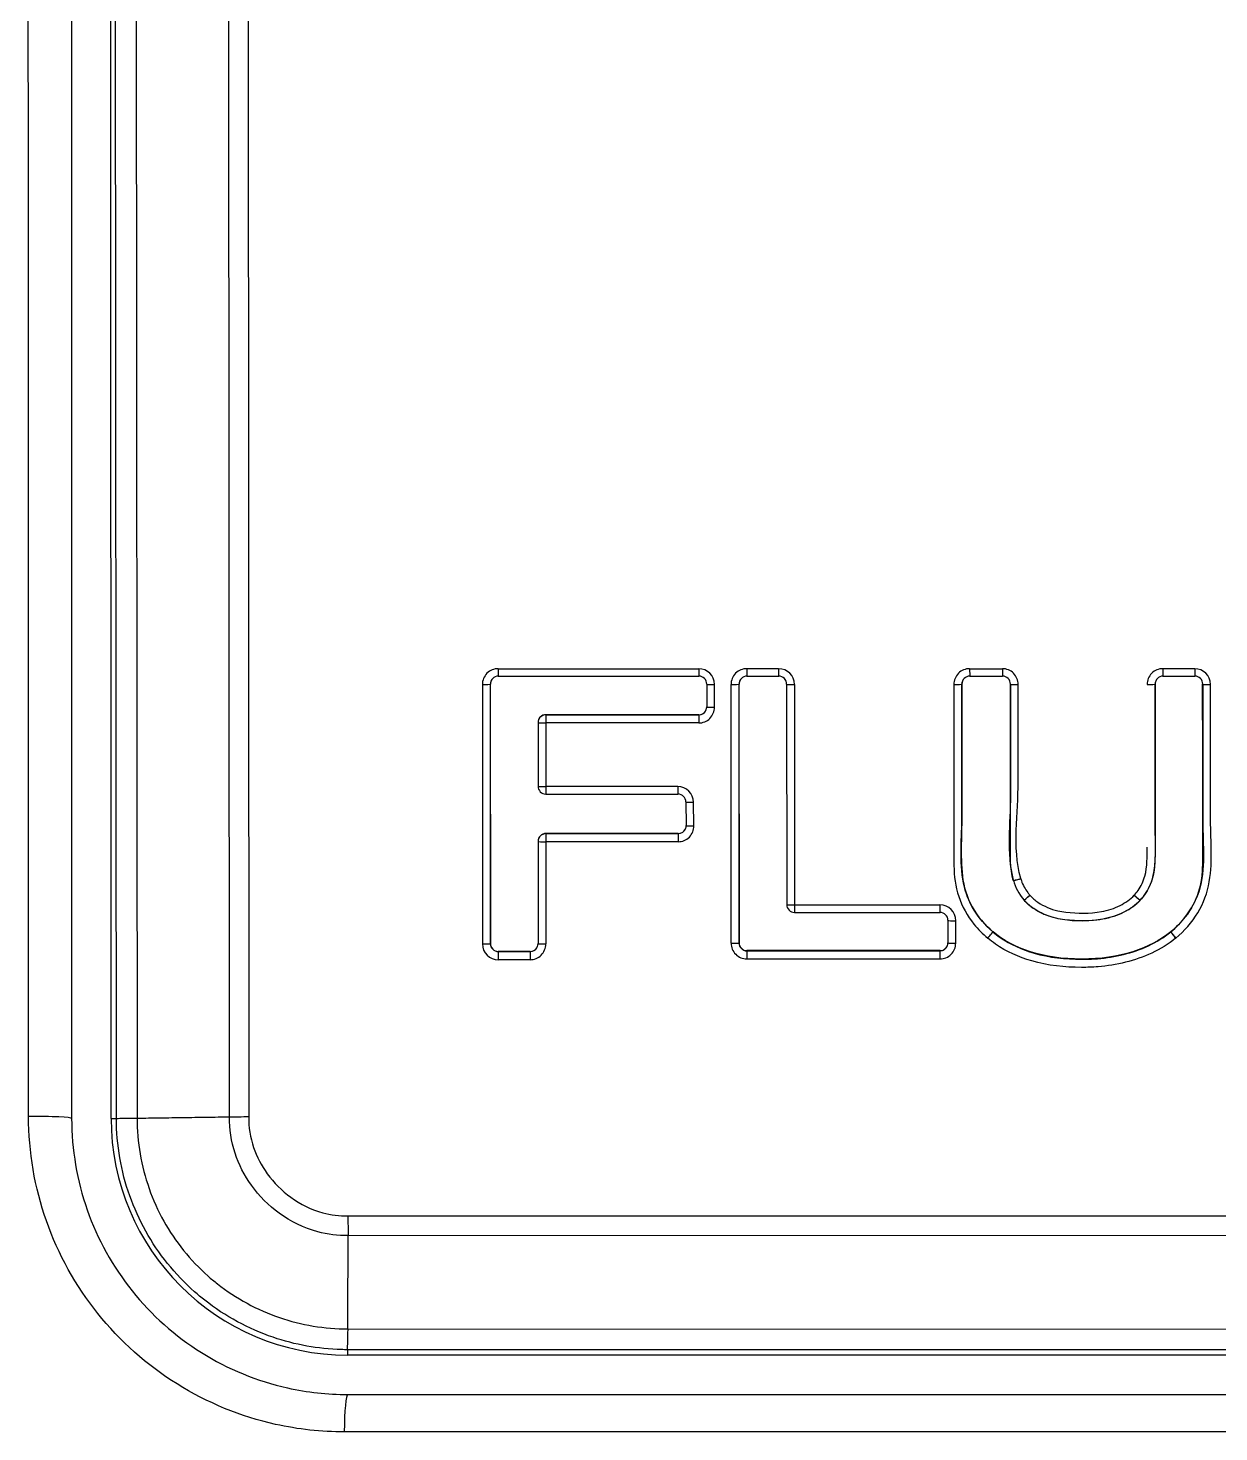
# Model space of a CAD drawing. Extents: x 7905 to 14077, y -986 to 9572.
# Drawn here: x 8247.21 to 8264.37, y -456.64 to -436.42 of the extents above; entities that cross this region are included whole.
import ezdxf

# ---------------------------------------------------------------- set-up
doc = ezdxf.new("R2010")
doc.units = 0
doc.header["$LTSCALE"] = 20
doc.header["$MEASUREMENT"] = 0
doc.layers.add('1', color=1, linetype='CONTINUOUS')

msp = doc.modelspace()

# ---------------------------------------------------------------- linework, layer by layer
at = {"layer": '1', "color": 7, "linetype": 'Continuous'}
for p, q in [((8248.40941, -452.1208), (8248.40225, -420.77025)), ((8248.48646, -452.12079), (8248.46497, -420.77024)), ((8248.76164, -420.7659), (8248.78313, -452.11645)), ((8250.11717, -452.09655), (8250.09567, -420.746)), ((8250.37206, -420.73592), (8250.39355, -452.09455)), ((8253.98662, -445.64214), (8256.87642, -445.64214)), ((8258.02845, -445.64214), (8257.56957, -445.64214)), ((8260.78119, -445.64214), (8261.25276, -445.64214)), ((8264.02387, -445.64214), (8263.56498, -445.64214)), ((8253.87503, -445.86338), (8253.87403, -445.86636)), ((8253.87403, -445.86636), (8253.87489, -449.60388)), ((8253.87588, -449.60091), (8253.87503, -445.86338)), ((8253.88085, -445.82745), (8253.87986, -445.83043)), ((8253.98863, -445.74978), (8256.87843, -445.74978)), ((8256.99209, -445.86338), (8256.99216, -446.19139)), ((8257.45797, -445.86338), (8257.45698, -445.86636)), ((8257.45698, -445.86636), (8257.45783, -449.5927)), ((8257.45883, -449.58972), (8257.45797, -445.86338)), ((8257.4638, -445.82745), (8257.46281, -445.83043)), ((8257.57158, -445.74978), (8258.03046, -445.74978)), ((8258.14412, -445.86338), (8258.14485, -449.03961)), ((8260.6696, -445.86338), (8260.6686, -445.86636)), ((8260.67542, -445.82745), (8260.67443, -445.83043)), ((8260.7832, -445.74978), (8261.25477, -445.74978)), ((8263.45339, -445.86338), (8263.45239, -445.86636)), ((8263.45921, -445.82745), (8263.45822, -445.83043)), ((8263.56699, -445.74978), (8264.02587, -445.74978)), ((8253.75941, -445.86933), (8253.76027, -449.60686)), ((8257.10381, -446.19734), (8257.10374, -445.86933)), ((8257.34321, -449.59567), (8257.34236, -445.86933)), ((8258.25577, -445.86933), (8258.25649, -449.04555)), ((8256.98535, -446.23029), (8256.98634, -446.22732)), ((8254.5613, -446.41858), (8254.56151, -447.33535)), ((8256.8766, -446.42453), (8254.67295, -446.42453)), ((8254.67295, -446.42453), (8254.67316, -447.3413)), ((8254.6749, -446.30499), (8254.67391, -446.30796)), ((8254.67391, -446.30796), (8256.87756, -446.30796)), ((8256.87856, -446.30499), (8254.6749, -446.30499)), ((8256.87756, -446.30796), (8256.87856, -446.30499)), ((8256.57605, -447.3413), (8254.67316, -447.3413)), ((8254.67517, -447.44895), (8256.57806, -447.44895)), ((8256.69171, -447.56116), (8256.69593, -447.90036)), ((8256.80757, -447.90492), (8256.80335, -447.56572)), ((8254.6753, -448.01534), (8254.6743, -448.01831)), ((8254.6743, -448.01831), (8256.58134, -448.01831)), ((8256.58233, -448.01534), (8254.6753, -448.01534)), ((8256.58134, -448.01831), (8256.58233, -448.01534)), ((8256.68913, -447.94064), (8256.69012, -447.93767)), ((8254.56169, -448.12894), (8254.56203, -449.60091)), ((8256.58038, -448.13489), (8254.67334, -448.13489)), ((8254.67334, -448.13489), (8254.67367, -449.60686)), ((8264.0808, -448.86083), (8264.08179, -448.85786)), ((8258.25649, -449.04555), (8260.3529, -449.04555)), ((8258.2585, -449.1532), (8260.35491, -449.1532)), ((8260.46857, -449.2668), (8260.46864, -449.58972)), ((8260.58029, -449.59567), (8260.58022, -449.27275)), ((8261.11622, -449.43326), (8261.11721, -449.43028)), ((8261.11847, -449.43133), (8261.11748, -449.43431)), ((8263.67869, -449.43422), (8263.67968, -449.43124)), ((8263.68077, -449.43036), (8263.67977, -449.43333)), ((8253.87489, -449.60388), (8253.87588, -449.60091)), ((8254.55521, -449.63981), (8254.5562, -449.63684)), ((8257.45783, -449.5927), (8257.45883, -449.58972)), ((8257.57248, -449.70332), (8257.57149, -449.7063)), ((8257.57149, -449.7063), (8260.35404, -449.7063)), ((8260.35503, -449.70332), (8257.57248, -449.70332)), ((8260.35404, -449.7063), (8260.35503, -449.70332)), ((8260.46182, -449.62863), (8260.46282, -449.62565)), ((8254.44646, -449.83405), (8253.98758, -449.83405)), ((8253.98954, -449.71451), (8253.98855, -449.71748)), ((8253.98855, -449.71748), (8254.44743, -449.71748)), ((8254.44842, -449.71451), (8253.98954, -449.71451)), ((8254.44743, -449.71748), (8254.44842, -449.71451)), ((8257.57053, -449.82287), (8260.35308, -449.82287)), ((8248.40941, -452.1208), (8248.48646, -452.12079)), ((8251.82015, -453.52334), (8274.0987, -453.52673)), ((8274.09806, -453.81092), (8251.82644, -453.80753)), ((8251.81992, -455.15284), (8274.09154, -455.15623)), ((8274.09012, -455.455), (8251.8185, -455.45161)), ((8251.8185, -455.45161), (8251.8185, -455.52912)), ((8274.09012, -455.52912), (8251.8185, -455.52912))]:
    msp.add_line(p, q, dxfattribs=at)
msp.add_arc((8251.8185, -452.12002), 3.40909, 180.013093, 270, dxfattribs=at)
for centre, major_axis, ratio, start_param, end_param in [((8253.98668, -445.86933), (-0.21562, 0.07185), 0.99961926, 5.03418142, 6.60497775), ((8253.98761, -445.63916), (0, -0.11364), 0.00872654, 4.73856892, 6.05259626), ((8256.87647, -445.86933), (-0.21562, 0.07185), 0.99961926, 3.4633851, 5.03418142), ((8256.87741, -445.63916), (0, -0.11364), 0.00872654, 4.73856892, 6.05237774), ((8257.56962, -445.86933), (0.21562, -0.07185), 0.99961926, 1.89258877, 3.4633851), ((8257.57056, -445.63916), (0, 0.11364), 0.00872654, 1.59697627, 2.91100361), ((8258.02944, -445.63916), (0, -0.11364), 0.00872654, 4.73856892, 6.05237774), ((8258.0285, -445.86933), (-0.21562, 0.07185), 0.99961926, 3.4633851, 5.03418142), ((8260.78125, -445.86933), (-0.21562, 0.07185), 0.99961926, 5.03418142, 6.60497775), ((8260.78218, -445.63916), (0, 0.11364), 0.00872654, 1.59697627, 2.91100361), ((8261.25281, -445.86933), (0.21562, -0.07185), 0.99961926, 0.32179244, 1.89258877), ((8261.25375, -445.63916), (0, 0.11364), 0.00872654, 1.59697627, 2.91078509), ((8263.56504, -445.86933), (-0.21562, 0.07185), 0.99961926, 5.03418142, 6.60497775), ((8263.56597, -445.63916), (0, -0.11364), 0.00872654, 4.73856892, 6.05259626), ((8264.02392, -445.86933), (-0.21562, 0.07185), 0.99961926, 3.4633851, 5.03418142), ((8264.02486, -445.63916), (0, 0.11364), 0.00872654, 1.59697627, 2.91078509), ((8253.7604, -445.86636), (0.11364, 0.00003), 0.02617595, 4.70365934, 6.27445567), ((8253.98767, -445.86636), (0.10781, -0.03593), 0.99961926, 3.14156671, 3.4633851), ((8253.98866, -445.86338), (0.10781, -0.03593), 0.99961926, 1.89258877, 3.4633851), ((8256.87845, -445.86338), (0.10781, -0.03593), 0.99961926, 0.32179244, 1.89258877), ((8257.10473, -445.86636), (-0.11364, -0.00003), 0.02617595, 0.13252616, 1.56206669), ((8257.34335, -445.86636), (-0.11364, -0.00003), 0.02617595, 1.56206669, 3.13286302), ((8257.57061, -445.86636), (0.10781, -0.03593), 0.99961926, 3.14156671, 3.4633851), ((8257.57161, -445.86338), (0.10781, -0.03593), 0.99961926, 1.89258877, 3.4633851), ((8258.03049, -445.86338), (0.10781, -0.03593), 0.99961926, 0.32179244, 1.89258877), ((8258.25676, -445.86636), (-0.11364, -0.00003), 0.02617595, 0.13252616, 1.56206669), ((8260.55497, -445.86636), (-0.11364, -0.00003), 0.02617595, 1.56206669, 3.13286302), ((8260.78224, -445.86636), (0.10781, -0.03593), 0.99961926, 3.14156671, 3.4633851), ((8260.78323, -445.86338), (0.10781, -0.03593), 0.99961926, 1.89258877, 3.4633851), ((8261.25479, -445.86338), (0.10781, -0.03593), 0.99961926, 0.32179244, 1.89258877), ((8261.48107, -445.86636), (-0.11364, -0.00003), 0.02617595, 0.04148851, 1.56206669), ((8263.33876, -445.86636), (0.11364, 0.00003), 0.02617595, 4.70365934, 6.27445567), ((8263.56603, -445.86636), (0.10781, -0.03593), 0.99961926, 3.14156671, 3.4633851), ((8263.56702, -445.86338), (0.10781, -0.03593), 0.99961926, 1.89258877, 3.4633851), ((8264.0259, -445.86338), (0.10781, -0.03593), 0.99961926, 0.32179244, 1.89258877), ((8264.25217, -445.86636), (0.11364, 0.00003), 0.02617595, 3.17906899, 4.70365934), ((8256.87655, -446.19734), (-0.21562, 0.07185), 0.99961926, 1.89258877, 3.4633851), ((8256.87754, -446.19436), (0.10781, -0.03593), 0.99961926, 5.03418142, 6.28315629), ((8256.87853, -446.19139), (0.10781, -0.03593), 0.99961926, 5.03418142, 6.60497775), ((8257.1048, -446.19436), (0.11364, 0.00003), 0.02617595, 3.27073582, 4.70365934), ((8254.67493, -446.41858), (0.10781, -0.03593), 0.99961926, 1.89258877, 3.4633851), ((8254.67394, -446.42156), (0.11364, 0.00003), 0.02617595, 3.27411882, 4.70365934), ((8254.67394, -446.42156), (-0.10781, 0.03593), 0.99961926, 5.03418142, 6.2592772), ((8254.67394, -446.42156), (0, -0.11364), 0.00872654, 3.16777259, 4.73856892), ((8256.87759, -446.42156), (0, -0.11364), 0.00872654, 3.16777259, 4.73856892), ((8254.67514, -447.33535), (0.10781, -0.03593), 0.99961926, 3.4633851, 5.03418142), ((8254.67415, -447.33833), (0.11364, 0.00003), 0.02617595, 3.27749367, 4.70365934), ((8254.67415, -447.33833), (0, 0.11364), 0.00872654, 1.59697627, 2.91052314), ((8256.57704, -447.33833), (0, 0.11364), 0.00872654, 1.59697627, 2.91078509), ((8256.57611, -447.5685), (-0.21562, 0.07185), 0.99961926, 3.47559695, 5.03418142), ((8256.57809, -447.56255), (0.10781, -0.03593), 0.99961926, 0.3340043, 1.89258877), ((8256.80434, -447.56275), (0.11363, 0.00141), 0.02606744, 3.27651972, 4.70334025), ((8254.67532, -448.12894), (0.10781, -0.03593), 0.99961926, 1.89258877, 3.4633851), ((8254.67433, -448.13191), (-0.10781, 0.03593), 0.99961926, 5.03418142, 6.28315629), ((8254.67433, -448.13191), (0, 0.11364), 0.00872654, 0.02617994, 1.59697627), ((8256.58137, -448.13191), (0, -0.11364), 0.00872654, 3.16777259, 4.73856892), ((8256.58033, -447.90769), (-0.21562, 0.07185), 0.99961926, 1.89258877, 3.47559695), ((8256.58132, -447.90472), (0.10781, -0.03593), 0.99961926, 5.03418142, 6.2831763), ((8256.58231, -447.90174), (0.10781, -0.03593), 0.99961926, 5.03418142, 6.61718961), ((8256.80856, -447.90194), (0.11363, 0.00141), 0.02606744, 3.27319524, 4.70334025), ((8254.67433, -448.13191), (-0.11364, -0.00003), 0.02617595, 0.13252616, 1.56206669), ((8261.5191, -448.66219), (-0.10965, -0.02982), 0.02297278, 6.26789722, 7.83869354), ((8261.51965, -448.66424), (-0.10993, -0.02879), 0.02311479, 6.26811288, 7.83890921), ((8261.30079, -448.71877), (0.10781, -0.03593), 0.99961926, 0.57768847, 0.58704591), ((8261.29881, -448.72472), (-0.21562, 0.07185), 0.99961926, 3.71928112, 3.72863857), ((8258.25848, -449.03961), (0.10781, -0.03593), 0.99961926, 3.4633851, 5.03418142), ((8258.25749, -449.04258), (-0.11364, -0.00003), 0.02617595, 0.13590101, 1.56206669), ((8258.25749, -449.04258), (0, -0.11364), 0.00872654, 4.73856892, 6.05211579), ((8260.35295, -449.27275), (-0.21562, 0.07185), 0.99961926, 3.4633851, 5.03418142), ((8260.35389, -449.04258), (0, -0.11364), 0.00872654, 4.73856892, 6.05237774), ((8261.64995, -448.90372), (-0.08619, -0.07406), 0.01417262, 6.25950648, 7.8303028), ((8261.64995, -448.90372), (-0.08532, -0.07506), 0.01389589, 6.25934302, 7.83013935), ((8261.65094, -448.90075), (0.10781, -0.03593), 0.99961926, 4.17296158, 4.18461042), ((8263.15477, -448.90152), (0.08302, -0.0776), 0.02508209, 4.72389163, 6.29468795), ((8263.15477, -448.90152), (0.08459, -0.07588), 0.02531228, 4.7233755, 6.29417183), ((8263.15576, -448.89855), (0.10781, -0.03593), 0.99961926, 5.85333015, 5.87380778), ((8260.35493, -449.2668), (0.10781, -0.03593), 0.99961926, 0.32179244, 1.89258877), ((8260.58121, -449.26977), (-0.11364, -0.00003), 0.02617595, 0.13252616, 1.56206669), ((8261.04378, -449.52076), (-0.07245, -0.08755), 0.00997065, 1.54506442, 3.11586075), ((8261.04378, -449.52076), (-0.0737, -0.0865), 0.01034017, 1.54521065, 3.11600698), ((8261.04378, -449.52076), (-0.10781, 0.03593), 0.99961926, 4.32826317, 4.3426663), ((8261.04477, -449.51778), (0.10781, -0.03593), 0.99961926, 1.18667052, 1.20107365), ((8263.75008, -449.52261), (0.07137, -0.08843), 0.02323129, 3.1564848, 4.72728113), ((8263.6073, -449.34582), (0.10781, -0.03593), 0.99961926, 5.71327525, 5.72561123), ((8263.75225, -449.52084), (0.07245, -0.08754), 0.02341317, 3.15619705, 4.72699338), ((8263.60829, -449.34285), (0.10781, -0.03593), 0.99961926, 5.71327525, 5.72561123), ((8253.76126, -449.60388), (0.11364, 0.00003), 0.02617595, 4.70365934, 6.27445567), ((8253.98753, -449.60686), (0.21562, -0.07185), 0.99961926, 3.4633851, 5.03418142), ((8253.98852, -449.60388), (0.10781, -0.03593), 0.99961926, 3.4633851, 5.03418142), ((8253.98951, -449.60091), (0.10781, -0.03593), 0.99961926, 3.4633851, 5.03418142), ((8254.44641, -449.60686), (0.21562, -0.07185), 0.99961926, 5.03418142, 6.60497775), ((8254.4474, -449.60388), (0.10781, -0.03593), 0.99961926, 5.03418142, 6.28315629), ((8254.44839, -449.60091), (0.10781, -0.03593), 0.99961926, 5.03418142, 6.60497775), ((8254.67467, -449.60388), (-0.11364, -0.00003), 0.02617595, 0.12914316, 1.56206669), ((8257.3442, -449.5927), (-0.11364, -0.00003), 0.02617595, 1.56206669, 3.13286302), ((8257.57047, -449.59567), (-0.21562, 0.07185), 0.99961926, 0.32179244, 1.89258877), ((8257.57147, -449.5927), (0.10781, -0.03593), 0.99961926, 3.4633851, 5.03418142), ((8257.57246, -449.58972), (0.10781, -0.03593), 0.99961926, 3.4633851, 5.03418142), ((8257.57152, -449.81989), (0, -0.11364), 0.00872654, 3.16777259, 4.73856892), ((8260.35407, -449.81989), (0, -0.11364), 0.00872654, 3.16777259, 4.73856892), ((8260.35303, -449.59567), (-0.21562, 0.07185), 0.99961926, 1.89258877, 3.4633851), ((8260.35402, -449.5927), (0.10781, -0.03593), 0.99961926, 5.03418142, 6.28315629), ((8260.35501, -449.58972), (0.10781, -0.03593), 0.99961926, 5.03418142, 6.60497775), ((8260.58128, -449.5927), (0.11364, 0.00003), 0.02617595, 3.27073582, 4.70365934), ((8263.60631, -449.3488), (-0.21562, 0.07185), 0.99961926, 2.57168259, 2.58401858), ((8253.98857, -449.83108), (0, 0.11364), 0.00872654, 0.02617994, 1.59697627), ((8254.44745, -449.83108), (0, 0.11364), 0.00872654, 0.02617994, 1.59697627), ((8247.27305, -452.12106), (-0.56818, -0.00013), 0.05258067, 3.14159265, 4.80462556), ((8251.8185, -456.66548), (0, 0.56818), 0.08448421, 0, 1.51843586)]:
    msp.add_ellipse(centre, major_axis=major_axis, ratio=ratio, start_param=start_param, end_param=end_param, dxfattribs=at)
for points, knots in [([(8247.22071, -452.09133), (8247.22062, -451.71306), (8247.22053, -451.3348), (8247.22009, -449.44348), (8247.21974, -447.93042), (8247.21797, -440.36515), (8247.21656, -434.31293), (8247.21456, -425.75406), (8247.21397, -423.24742), (8247.21338, -420.74078)], [0, 0, 0, 0, 0.03619686, 0.03619686, 0.1809843, 0.1809843, 0.76013408, 0.76013408, 1, 1, 1, 1]), ([(8261.11721, -449.43028), (8261.01103, -449.34242), (8260.91658, -449.23696), (8260.77246, -449.00155), (8260.72059, -448.86881), (8260.63001, -448.41081), (8260.6701, -448.0762), (8260.66988, -447.11949), (8260.66974, -446.49143), (8260.6696, -445.86338)], [0, 0, 0, 0, 0.11176937, 0.11176937, 0.22399384, 0.22399384, 0.49062508, 0.49062508, 1, 1, 1, 1]), ([(8260.6686, -445.86636), (8260.66874, -446.48035), (8260.66889, -447.09435), (8260.6691, -448.01534), (8260.64373, -448.32294), (8260.70935, -448.93538), (8260.87268, -449.23173), (8261.11622, -449.43326)], [0, 0, 0, 0, 0.5, 0.5, 0.75, 0.75, 1, 1, 1, 1]), ([(8261.36843, -445.86338), (8261.36849, -446.12998), (8261.36855, -446.39658), (8261.36867, -446.92978), (8261.36873, -447.19638), (8261.36889, -447.87188), (8261.30313, -448.29439), (8261.41044, -448.68899)], [0, 0, 0, 0, 0.28291353, 0.28291353, 0.56582706, 0.56582706, 1, 1, 1, 1]), ([(8261.40945, -448.69197), (8261.36152, -448.51572), (8261.368, -448.32826), (8261.36793, -448.05001), (8261.36791, -447.95439), (8261.3678, -447.47628), (8261.36772, -447.09379), (8261.3676, -446.58693), (8261.36757, -446.46255), (8261.36751, -446.1809), (8261.36747, -446.02363), (8261.36744, -445.86636)], [0, 0, 0, 0, 0.19424504, 0.19424504, 0.2956558, 0.2956558, 0.70129882, 0.70129882, 0.83320483, 0.83320483, 1, 1, 1, 1]), ([(8263.45239, -445.86636), (8263.45241, -445.94209), (8263.45243, -446.01782), (8263.45252, -446.39648), (8263.45259, -446.6994), (8263.45273, -447.3315), (8263.4528, -447.66068), (8263.4529, -448.06259), (8263.45291, -448.13532), (8263.45296, -448.35779), (8263.45569, -448.51129), (8263.39277, -448.74253), (8263.35391, -448.82673), (8263.28239, -448.92687), (8263.2615, -448.95271), (8263.23938, -448.97738)], [0, 0, 0, 0, 0.07188279, 0.07188279, 0.35941395, 0.35941395, 0.67185919, 0.67185919, 0.74089554, 0.74089554, 0.88349726, 0.88349726, 0.9689712, 0.9689712, 1, 1, 1, 1]), ([(8263.24037, -448.9744), (8263.30091, -448.90692), (8263.35276, -448.82927), (8263.421, -448.66143), (8263.44068, -448.57113), (8263.47014, -448.27249), (8263.45389, -448.06193), (8263.45376, -447.52087), (8263.45369, -447.18937), (8263.45354, -446.52638), (8263.45346, -446.19488), (8263.45339, -445.86338)], [0, 0, 0, 0, 0.0867761, 0.0867761, 0.17299937, 0.17299937, 0.37162463, 0.37162463, 0.68581232, 0.68581232, 1, 1, 1, 1]), ([(8263.67977, -449.43333), (8263.75823, -449.3684), (8263.83014, -449.29442), (8263.97252, -449.10734), (8264.03856, -448.98748), (8264.12308, -448.73408), (8264.13916, -448.59759), (8264.13911, -448.34513), (8264.13908, -448.22656), (8264.13894, -447.63368), (8264.13884, -447.15937), (8264.13872, -446.66555), (8264.13872, -446.64604), (8264.13866, -446.37314), (8264.1386, -446.11975), (8264.13854, -445.86636)], [0, 0, 0, 0, 0.08258979, 0.08258979, 0.19128536, 0.19128536, 0.30060492, 0.30060492, 0.39639274, 0.39639274, 0.77954404, 0.77954404, 0.79530693, 0.79530693, 1, 1, 1, 1]), ([(8264.13953, -445.86338), (8264.13961, -446.19451), (8264.13968, -446.52564), (8264.13983, -447.18791), (8264.13991, -447.51904), (8264.14006, -448.18178), (8264.187, -448.52757), (8264.08645, -448.84356), (8264.04353, -448.97845), (8263.97334, -449.10635), (8263.82646, -449.29627), (8263.75668, -449.36753), (8263.68077, -449.43036)], [0, 0, 0, 0, 0.26916922, 0.26916922, 0.53833844, 0.53833844, 0.80829563, 0.80829563, 0.80829563, 0.92169255, 0.92169255, 1, 1, 1, 1]), ([(8260.55398, -445.86933), (8260.55418, -446.73888), (8260.55438, -447.60843), (8260.55458, -448.47798), (8260.55461, -448.62838), (8260.5755, -448.78139), (8260.67198, -449.06694), (8260.74708, -449.2033), (8260.90141, -449.39511), (8260.96945, -449.46305), (8261.04279, -449.52373)], [0, 0, 0, 0, 0.68466843, 0.68466843, 0.68466843, 0.80450133, 0.80450133, 0.92488631, 0.92488631, 1, 1, 1, 1]), ([(8261.51811, -448.66516), (8261.39212, -448.20188), (8261.4805, -447.73378), (8261.48029, -446.80155), (8261.48018, -446.33544), (8261.48008, -445.86933)], [0, 0, 0, 0, 0.5, 0.5, 1, 1, 1, 1]), ([(8263.75126, -449.52382), (8264.00071, -449.31736), (8264.18219, -449.02569), (8264.28631, -448.39648), (8264.25169, -448.07989), (8264.25147, -447.13251), (8264.25133, -446.50092), (8264.25118, -445.86933)], [0, 0, 0, 0, 0.25, 0.25, 0.5, 0.5, 1, 1, 1, 1]), ([(8263.15378, -448.9045), (8263.1731, -448.88296), (8263.19136, -448.86041), (8263.25267, -448.77455), (8263.28563, -448.70278), (8263.34242, -448.49411), (8263.33834, -448.35078), (8263.33831, -448.21108)], [0, 0, 0, 0, 0.11625733, 0.11625733, 0.42861314, 0.42861314, 1, 1, 1, 1]), ([(8261.51866, -448.66722), (8261.52115, -448.67672), (8261.52391, -448.68616), (8261.53738, -448.72787), (8261.55104, -448.75932), (8261.58187, -448.81626), (8261.59866, -448.8422), (8261.62719, -448.88051), (8261.63787, -448.89379), (8261.64896, -448.9067)], [0, 0, 0, 0, 0.10701209, 0.10701209, 0.47882217, 0.47882217, 0.81450089, 0.81450089, 1, 1, 1, 1]), ([(8263.23781, -448.97909), (8263.17128, -449.05027), (8263.08803, -449.10663), (8262.90706, -449.19772), (8262.80496, -449.23115), (8262.52126, -449.2806), (8262.3344, -449.28203), (8262.11062, -449.25395), (8262.06839, -449.24684), (8261.9125, -449.2114), (8261.80125, -449.16374), (8261.65282, -449.06476), (8261.60509, -449.02472), (8261.56463, -448.97873)], [0, 0, 0, 0, 0.16074468, 0.16074468, 0.33390915, 0.33390915, 0.6352654, 0.6352654, 0.70504551, 0.70504551, 0.89933099, 0.89933099, 1, 1, 1, 1]), ([(8261.56562, -448.97576), (8261.6274, -449.04598), (8261.70619, -449.1021), (8261.87099, -449.18858), (8261.95977, -449.22062), (8262.23473, -449.27731), (8262.4276, -449.27971), (8262.7256, -449.24625), (8262.83705, -449.22113), (8263.03051, -449.13717), (8263.1187, -449.08651), (8263.20888, -449.00658), (8263.22423, -448.9917), (8263.2388, -448.97612)], [0, 0, 0, 0, 0.15456506, 0.15456506, 0.30688736, 0.30688736, 0.61784345, 0.61784345, 0.80220347, 0.80220347, 0.96538677, 0.96538677, 1, 1, 1, 1]), ([(8261.64896, -448.9067), (8261.6829, -448.94528), (8261.72308, -448.97871), (8261.85187, -449.06459), (8261.95008, -449.10665), (8262.08893, -449.13822), (8262.12747, -449.14467), (8262.3364, -449.17089), (8262.51178, -449.16974), (8262.7735, -449.12412), (8262.86485, -449.09425), (8263.02405, -449.01411), (8263.09632, -448.96597), (8263.15378, -448.9045)], [0, 0, 0, 0, 0.09422898, 0.09422898, 0.28561491, 0.28561491, 0.35667109, 0.35667109, 0.6723071, 0.6723071, 0.84516022, 0.84516022, 1, 1, 1, 1]), ([(8261.11748, -449.43431), (8261.15004, -449.46206), (8261.18409, -449.48814), (8261.3671, -449.61494), (8261.53632, -449.68863), (8261.93021, -449.80373), (8262.16418, -449.82832), (8262.47128, -449.82832), (8262.54795, -449.82555), (8262.8754, -449.79959), (8263.12852, -449.74007), (8263.47091, -449.57976), (8263.58048, -449.51348), (8263.67869, -449.43422)], [0, 0, 0, 0, 0.04646755, 0.04646755, 0.24450905, 0.24450905, 0.49853992, 0.49853992, 0.5823189, 0.5823189, 0.86160002, 0.86160002, 1, 1, 1, 1]), ([(8263.67968, -449.43124), (8263.52875, -449.55306), (8263.34559, -449.64951), (8262.91355, -449.79009), (8262.66897, -449.82534), (8262.1189, -449.82534), (8261.87211, -449.78975), (8261.44006, -449.64919), (8261.26139, -449.55311), (8261.11847, -449.43133)], [0, 0, 0, 0, 0.24709309, 0.24709309, 0.4956804, 0.4956804, 0.74741439, 0.74741439, 1, 1, 1, 1]), ([(8263.74909, -449.52559), (8263.64379, -449.61057), (8263.52638, -449.68174), (8263.1635, -449.85165), (8262.89689, -449.91474), (8262.55298, -449.94201), (8262.47331, -449.94489), (8262.15248, -449.94489), (8261.90767, -449.91875), (8261.49183, -449.79723), (8261.31136, -449.71818), (8261.11528, -449.58232), (8261.07823, -449.55393), (8261.04279, -449.52373)], [0, 0, 0, 0, 0.1403233, 0.1403233, 0.41856204, 0.41856204, 0.50086972, 0.50086972, 0.75224591, 0.75224591, 0.95216942, 0.95216942, 1, 1, 1, 1]), ([(8251.77056, -456.63574), (8251.43853, -456.63574), (8251.10473, -456.599), (8250.78095, -456.52691), (8250.28121, -456.41565), (8249.79421, -456.21629), (8248.92781, -455.67562), (8248.53611, -455.32745), (8247.90008, -454.53299), (8247.64646, -454.07628), (8247.30913, -453.11679), (8247.22083, -452.60077), (8247.22071, -452.09133)], [0, 0, 0, 0, 0.13900568, 0.13900568, 0.13900568, 0.35534621, 0.35534621, 0.5708481, 0.5708481, 0.78541569, 0.78541569, 1, 1, 1, 1]), ([(8247.84123, -452.12093), (8247.84133, -452.56681), (8247.91854, -453.0183), (8248.2134, -453.85782), (8248.43509, -454.25741), (8248.99104, -454.95253), (8249.33341, -455.25716), (8250.09075, -455.73023), (8250.51643, -455.9047), (8250.9534, -456.00207), (8251.23639, -456.06514), (8251.52819, -456.0973), (8251.8185, -456.0973)], [0, 0, 0, 0, 0.21455939, 0.21455939, 0.42917272, 0.42917272, 0.64472619, 0.64472619, 0.86105512, 0.86105512, 0.86105512, 1, 1, 1, 1]), ([(8251.8185, -455.45161), (8251.78812, -455.4516), (8251.75773, -455.45118), (8251.39408, -455.44113), (8251.05846, -455.38073), (8250.39059, -455.15295), (8250.05416, -454.97049), (8249.70999, -454.7004), (8249.65979, -454.65857), (8249.33164, -454.36831), (8249.09119, -454.06969), (8248.7277, -453.41868), (8248.59963, -453.05733), (8248.53577, -452.69007), (8248.50314, -452.50239), (8248.48658, -452.31124), (8248.48646, -452.12079)], [0, 0, 0, 0, 0.01728617, 0.01728617, 0.20912429, 0.20912429, 0.42387454, 0.42387454, 0.46103059, 0.46103059, 0.67613996, 0.67613996, 0.89124033, 0.89124033, 0.89124033, 1, 1, 1, 1]), ([(8248.78315, -452.11645), (8248.78315, -452.11647), (8248.78315, -452.11649), (8248.78351, -452.28887), (8248.79848, -452.46185), (8248.8278, -452.63174), (8248.88588, -452.96822), (8249.00269, -453.29946), (8249.33392, -453.89344), (8249.55209, -454.16484), (8249.84994, -454.42862), (8249.89548, -454.46663), (8250.2089, -454.71291), (8250.51566, -454.87925), (8251.1512, -455.09622), (8251.48771, -455.15219), (8251.81988, -455.15281), (8251.8199, -455.15281), (8251.81992, -455.15281)], [0, 0, 0, 0, 0.00001423, 0.00001423, 0.10795333, 0.10795333, 0.10795333, 0.32403459, 0.32403459, 0.53826452, 0.53826452, 0.57524702, 0.57524702, 0.78995103, 0.78995103, 0.99998577, 0.99998577, 1, 1, 1, 1]), ([(8251.82644, -453.8076), (8251.82642, -453.8076), (8251.8264, -453.8076), (8251.67879, -453.81095), (8251.5293, -453.79227), (8251.1886, -453.7004), (8250.9981, -453.60717), (8250.6788, -453.37485), (8250.54176, -453.23689), (8250.33051, -452.94234), (8250.24952, -452.78512), (8250.14058, -452.45298), (8250.11291, -452.27326), (8250.11711, -452.09659), (8250.11711, -452.09657), (8250.11711, -452.09655)], [0, 0, 0, 0, 0.00002537, 0.00002537, 0.16485582, 0.16485582, 0.39569003, 0.39569003, 0.60824615, 0.60824615, 0.80171258, 0.80171258, 0.99997463, 0.99997463, 1, 1, 1, 1]), ([(8250.39362, -452.09455), (8250.3904, -452.24381), (8250.41421, -452.3958), (8250.50815, -452.67196), (8250.57608, -452.80072), (8250.75349, -453.04569), (8250.86942, -453.16176), (8251.13741, -453.35642), (8251.29596, -453.43468), (8251.57753, -453.51091), (8251.69963, -453.52636), (8251.82015, -453.52342)], [0, 0, 0, 0, 0.20118616, 0.20118616, 0.39236367, 0.39236367, 0.60760921, 0.60760921, 0.83852245, 0.83852245, 1, 1, 1, 1])]:
    msp.add_open_spline(points, degree=3, knots=knots, dxfattribs=at)
for points, degree in [([(8247.83407, -420.77038), (8247.83645, -431.22057), (8247.83884, -441.67075), (8247.84123, -452.12093)], 3), ([(8261.41072, -448.69002), (8261.43726, -448.79133), (8261.48898, -448.88658), (8261.56476, -448.97476)], 3), ([(8248.48646, -452.12079), (8248.48995, -452.11844), (8248.60754, -452.11618), (8248.78313, -452.11645)], 3), ([(8248.78314, -452.11645), (8250.11714, -452.09655)], 1), ([(8250.11717, -452.09655), (8250.20149, -452.09529), (8250.29758, -452.09459), (8250.39355, -452.09455)], 3), ([(8251.82015, -453.52334), (8251.82247, -453.62179), (8251.82455, -453.72081), (8251.82644, -453.80753)], 3), ([(8251.81992, -455.15282), (8251.82644, -453.80757)], 1), ([(8251.8137, -455.45161), (8251.81766, -455.44811), (8251.82171, -455.32952), (8251.8239, -455.15282)], 3), ([(8251.8185, -456.0973), (8259.23419, -456.0973), (8266.65906, -456.0973), (8274.09012, -456.0973)], 3), ([(8274.05926, -456.63574), (8266.51983, -456.63574), (8259.06377, -456.63574), (8251.77056, -456.63574)], 3)]:
    msp.add_open_spline(points, degree=degree, dxfattribs=at)

doc.saveas('drawing.dxf')
